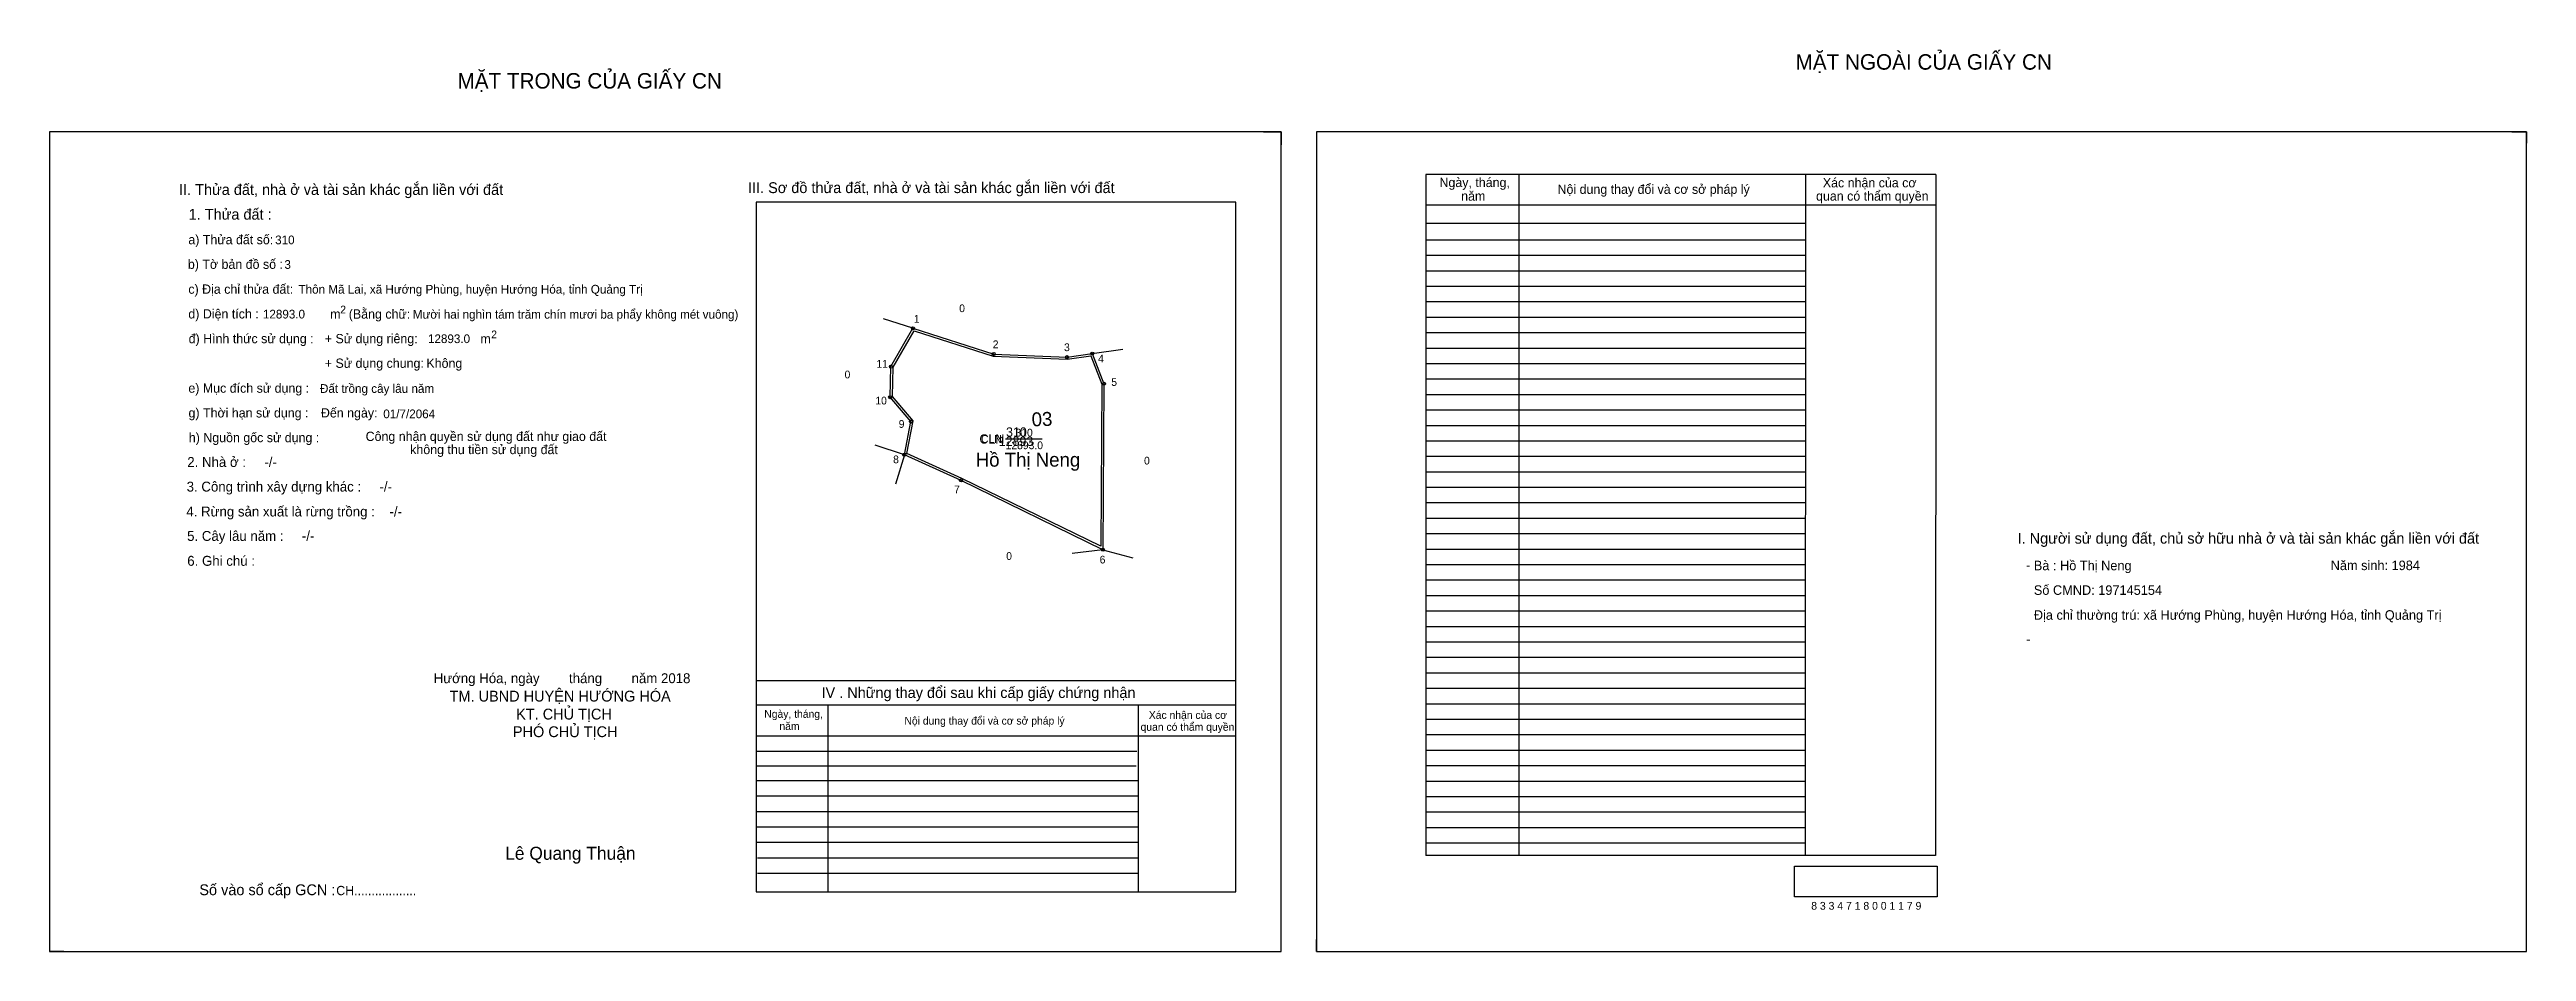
# Model space of a CAD drawing. Extents: x 534163 to 537674, y 1846017 to 1846617.
# Drawn here: x 536072 to 537674, y 1846034 to 1846617 of the extents above.
import ezdxf

# ---------------------------------------------------------------- set-up
doc = ezdxf.new("R2010")
doc.units = 0
for name, color, linetype in [('Default', 7, 'Continuous'), ('Level 10', 7, 'Continuous'), ('Level 11', 7, 'Continuous'), ('Level 13', 7, 'Continuous'), ('Level 2', 7, 'Continuous'), ('Level 27', 7, 'Continuous'), ('Level 3', 7, 'Continuous'), ('Level 36', 7, 'Continuous'), ('Level 4', 7, 'Continuous'), ('Level 5', 7, 'Continuous'), ('Level 55', 7, 'Continuous'), ('Level 6', 7, 'Continuous'), ('Level 7', 7, 'Continuous'), ('Level 8', 7, 'Continuous'), ('Level 9', 7, 'Continuous')]:
    doc.layers.add(name, color=color, linetype=linetype)

msp = doc.modelspace()

# ---------------------------------------------------------------- linework, layer by layer
at = {"layer": 'Level 10'}
for p, q in [((536857.2, 1846563.7), (536868.5, 1846563.7)), ((536868.5, 1846563.7), (536868.5, 1846555.3)), ((537664, 1846563.7), (537673.6, 1846563.7)), ((537673.6, 1846563.7), (537673.6, 1846556.3)), ((536072.4, 1846041.5), (536072.4, 1846033.7)), ((536891.3, 1846033.7), (536891.3, 1846041.5)), ((536081.6, 1846033.7), (536072.4, 1846033.7)), ((536891.3, 1846033.7), (536898.4, 1846033.7))]:
    msp.add_line(p, q, dxfattribs=at)
for points in [[(536072.4, 1846033.7), (536868.5, 1846033.7), (536868.5, 1846563.7), (536072.4, 1846563.7)], [(536891.3, 1846033.7), (537673.6, 1846033.7), (537673.6, 1846563.7), (536891.3, 1846563.7)], [(536630.5, 1846436.7), (536682.7, 1846420), (536730.1, 1846418), (536746.4, 1846420.3), (536754, 1846400.8), (536753.3, 1846293.5), (536661.6, 1846338.3), (536625, 1846354.9), (536629.2, 1846376.4), (536615.8, 1846392.1), (536616.3, 1846411.9)], [(536631.2, 1846435), (536682.4, 1846418.6), (536730.2, 1846416.6), (536745.5, 1846418.8), (536752.6, 1846400.5), (536752, 1846295.7), (536662.2, 1846339.5), (536626.6, 1846355.7), (536630.7, 1846376.8), (536617.2, 1846392.6), (536617.7, 1846411.5)]]:
    msp.add_lwpolyline(points, close=True, dxfattribs=at)
at = {"layer": 'Level 11'}
for centre in [(536630.5, 1846436.7), (536630.5, 1846436.7), (536616.3, 1846411.9), (536682.7, 1846420), (536730.1, 1846418), (536746.4, 1846420.3), (536615.8, 1846392.1), (536754, 1846400.8), (536629.2, 1846376.4), (536625, 1846354.9), (536661.6, 1846338.3), (536753.3, 1846293.5)]:
    msp.add_circle(centre, 1, dxfattribs=at)
at = {"layer": 'Level 13'}
msp.add_line((536691.1, 1846365.1), (536703.9, 1846365.1), dxfattribs=at)
at = {"layer": 'Level 27'}
for p, q in [((536630.5, 1846436.7), (536611.5, 1846442.8)), ((536746.4, 1846420.3), (536766.2, 1846423.2)), ((536625, 1846354.9), (536606, 1846361.1)), ((536625, 1846354.9), (536619.2, 1846335.8)), ((536753.3, 1846293.5), (536733.5, 1846291.1)), ((536753.3, 1846293.5), (536772.6, 1846288.2))]:
    msp.add_line(p, q, dxfattribs=at)
at = {"layer": 'Level 6'}
msp.add_lwpolyline([(537200.3, 1846088.8), (537292.6, 1846088.8), (537292.6, 1846069), (537200.3, 1846069)], close=True, dxfattribs=at)
at = {"layer": 'Level 7'}
for p, q in [((537207.3, 1846493.7), (536962.1, 1846493.7)), ((537207.3, 1846483.7), (536962.1, 1846483.7)), ((537207.3, 1846473.7), (536962.1, 1846473.7)), ((537207.3, 1846463.7), (536962.1, 1846463.7)), ((537207.3, 1846453.7), (536962.1, 1846453.7)), ((537207.3, 1846443.7), (536962.1, 1846443.7)), ((537207.3, 1846433.7), (536962.1, 1846433.7)), ((537207.3, 1846423.7), (536962.1, 1846423.7)), ((537207.3, 1846413.7), (536962.1, 1846413.7)), ((537207.3, 1846403.7), (536962.1, 1846403.7)), ((537207.3, 1846393.7), (536962.1, 1846393.7)), ((537207.3, 1846383.7), (536962.1, 1846383.7)), ((537207.3, 1846373.7), (536962.1, 1846373.7)), ((537207.3, 1846363.7), (536962.1, 1846363.7)), ((537207.3, 1846353.7), (536962.1, 1846353.7)), ((537207.3, 1846343.7), (536962.1, 1846343.7)), ((537207.3, 1846333.7), (536962.1, 1846333.7)), ((537207.3, 1846323.7), (536962.1, 1846323.7)), ((537207.3, 1846313.7), (536962.1, 1846313.7)), ((537207.3, 1846303.7), (536962.1, 1846303.7)), ((537207.3, 1846293.7), (536962.1, 1846293.7)), ((537207.3, 1846283.7), (536962.1, 1846283.7)), ((537207.3, 1846273.7), (536962.1, 1846273.7)), ((537207.3, 1846263.7), (536962.1, 1846263.7)), ((537207.3, 1846253.7), (536962.1, 1846253.7)), ((537207.3, 1846243.7), (536962.1, 1846243.7)), ((537207.3, 1846233.7), (536962.1, 1846233.7)), ((537207.3, 1846223.7), (536962.1, 1846223.7)), ((537207.3, 1846213.7), (536962.1, 1846213.7)), ((537207.3, 1846203.7), (536962.1, 1846203.7)), ((537207.3, 1846193.7), (536962.1, 1846193.7)), ((537207.3, 1846183.7), (536962.1, 1846183.7)), ((537207.3, 1846173.7), (536962.1, 1846173.7)), ((536775.3, 1846163), (536529.2, 1846163)), ((536774.8, 1846153.5), (536529.2, 1846153.5)), ((537207.3, 1846163.7), (536962.1, 1846163.7)), ((537207.3, 1846153.7), (536962.1, 1846153.7)), ((536776.1, 1846144.1), (536529.2, 1846144.1)), ((537207.3, 1846143.7), (536962.1, 1846143.7)), ((536776.1, 1846134.1), (536529.2, 1846134.1)), ((536776.1, 1846124.1), (536529.2, 1846124.1)), ((537207.3, 1846133.7), (536962.1, 1846133.7)), ((537207.3, 1846123.7), (536962.1, 1846123.7)), ((536776.1, 1846114.1), (536529.2, 1846114.1)), ((536776.1, 1846104.1), (536529.2, 1846104.1)), ((537207.3, 1846113.7), (536962.1, 1846113.7)), ((537207.3, 1846103.7), (536962.1, 1846103.7)), ((536776.1, 1846094.1), (536530, 1846094.1)), ((536776.1, 1846084.1), (536530, 1846084.1))]:
    msp.add_line(p, q, dxfattribs=at)
at = {"layer": 'Level 8'}
for p, q in [((537291.7, 1846536.2), (536962.1, 1846536.2)), ((536962.1, 1846536.2), (536962.1, 1846095.7)), ((537022.1, 1846536.2), (537022.1, 1846095.7)), ((537207.5, 1846536), (537207.3, 1846095.7)), ((537291.7, 1846536.2), (537291.6, 1846095.7)), ((536839.2, 1846518.3), (536529.2, 1846518.3)), ((536529.2, 1846518.3), (536529.2, 1846072.3)), ((536839.2, 1846072.3), (536839.2, 1846518.3)), ((537291.7, 1846516.2), (536962.1, 1846516.2)), ((537207.3, 1846504.4), (536962.1, 1846504.4)), ((536839.2, 1846208.7), (536529.2, 1846208.7)), ((536839.2, 1846193), (536529.2, 1846193)), ((536575.4, 1846193), (536575.4, 1846072.3)), ((536776.1, 1846193), (536776.1, 1846072.3)), ((536839.2, 1846173), (536529.2, 1846173)), ((537291.6, 1846095.7), (536962.1, 1846095.7)), ((536529.2, 1846072.3), (536839.2, 1846072.3))]:
    msp.add_line(p, q, dxfattribs=at)
at = {"layer": 'Level 9'}
msp.add_line((536690.4, 1846365.1), (536714.1, 1846365.1), dxfattribs=at)

# ---------------------------------------------------------------- texts
at = {"layer": 'Default'}
for s, p in [('e) Mục đích sử dụng :', (536162.1, 1846395)), ('g) Thời hạn sử dụng :', (536162.2, 1846379)), ('Đến ngày:', (536247.8, 1846379)), ('h) Nguồn gốc sử dụng :', (536162.4, 1846363)), ('Công nhận quyền sử dụng đất như giao đất', (536276.7, 1846363.8)), ('không thu tiền sử dụng đất', (536305.5, 1846355.3))]:
    msp.add_text(s, height=6, dxfattribs=at).set_placement(p)
at = {"layer": 'Level 13'}
for s, p in [('CLN', (536674.5, 1846362.6)), ('12893.0', (536690.4, 1846358.5)), ('310', (536696.8, 1846366.7))]:
    msp.add_text(s, height=5, dxfattribs=at).set_placement(p)
at = {"layer": 'Level 2'}
msp.add_text('Hồ Thị Neng', height=9, dxfattribs=at).set_placement((536671.1, 1846347.2))
at = {"layer": 'Level 3'}
msp.add_text('CLN', height=6, dxfattribs=at).set_placement((536673.5, 1846362.1))
at = {"layer": 'Level 36'}
for p in [(536660.4, 1846447.1), (536586.3, 1846404.3), (536779.9, 1846348.6), (536690.8, 1846286.9)]:
    msp.add_text('0', height=5, dxfattribs=at).set_placement(p)
at = {"layer": 'Level 4'}
msp.add_text('310', height=6, dxfattribs=at).set_placement((536690.7, 1846366.6))
at = {"layer": 'Level 5'}
msp.add_text('12893', height=6, dxfattribs=at).set_placement((536686, 1846360.6))
at = {"layer": 'Level 55'}
for s, height, p in [('1', 0.8, (536630.3, 1846436.7)), ('0', 0.22, (536630.5, 1846436.5)), ('0', 0.22, (536630.5, 1846436.5)), ('0', 0.22, (536630.5, 1846436.5)), ('11', 0.8, (536615.8, 1846411.9)), ('0', 0.22, (536616.2, 1846411.7)), ('0', 0.22, (536616.2, 1846411.7)), ('2', 0.8, (536682.4, 1846420)), ('0', 0.22, (536682.6, 1846419.8)), ('3', 0.8, (536729.9, 1846418)), ('0', 0.22, (536730, 1846417.8)), ('4', 0.8, (536746.1, 1846420.3)), ('0', 0.22, (536746.3, 1846420.1)), ('0', 0.22, (536746.3, 1846420.1)), ('10', 0.8, (536615.2, 1846392.1)), ('0', 0.22, (536615.7, 1846391.8)), ('0', 0.22, (536615.7, 1846391.8)), ('5', 0.8, (536753.7, 1846400.8)), ('0', 0.22, (536753.9, 1846400.6)), ('9', 0.8, (536628.9, 1846376.4)), ('0', 0.22, (536629.1, 1846376.2)), ('0', 0.22, (536629.1, 1846376.2)), ('8', 0.8, (536624.7, 1846354.9)), ('0', 0.22, (536624.9, 1846354.7)), ('0', 0.22, (536624.9, 1846354.7)), ('0', 0.22, (536624.9, 1846354.7)), ('0', 0.22, (536624.9, 1846354.7)), ('7', 0.8, (536661.3, 1846338.3)), ('0', 0.22, (536661.5, 1846338)), ('0', 0.22, (536661.5, 1846338)), ('6', 0.8, (536753.1, 1846293.5)), ('0', 0.22, (536753.3, 1846293.3)), ('0', 0.22, (536753.3, 1846293.3)), ('0', 0.22, (536753.3, 1846293.3))]:
    msp.add_text(s, height=height, dxfattribs=at).set_placement(p)
at = {"layer": 'Level 6'}
for s, height, p in [('310', 5.63, (536218.2, 1846491)), ('3', 5.63, (536224.2, 1846475.1)), ('Thôn Mã Lai, xã Hướng Phùng, huyện Hướng Hóa, tỉnh Quảng Trị', 5.64, (536233.3, 1846459.1)), ('12893.0', 5.63, (536210.3, 1846443)), ('Mười hai nghìn tám trăm chín mươi ba phẩy không mét vuông)', 5.632, (536307.2, 1846442.9)), ('12893.0', 5.63, (536317, 1846427.1)), ('Đất trồng cây lâu năm', 5.64, (536247.2, 1846394.9)), ('01/7/2064', 5.64, (536288.1, 1846378.5)), ('Bà : Hồ Thị Neng', 6.16, (537355.1, 1846280.2)), ('Năm sinh: 1984', 6.16, (537547, 1846280.3)), ('Số CMND: 197145154', 6.16, (537355.1, 1846264.3)), ('Địa chỉ thường trú: xã Hướng Phùng, huyện Hướng Hóa, tỉnh Quảng Trị', 6.16, (537355.1, 1846248.2)), ('8 3 3 4 7 1 8 0 0 1 1 7 9', 5.04, (537211.2, 1846060.7))]:
    msp.add_text(s, height=height, dxfattribs=at).set_placement(p)
at = {"layer": 'Level 7'}
for s, height, p in [('MẶT NGOÀI CỦA GIẤY CN', 10, (537201.1, 1846603.9)), ('MẶT TRONG CỦA GIẤY CN', 10, (536336.1, 1846591.7)), ('II. Thửa đất, nhà ở và tài sản khác gắn liền với đất', 7, (536156.1, 1846522.9)), ('III. Sơ đồ thửa đất, nhà ở và tài sản khác gắn liền với đất', 7, (536523.9, 1846524.1)), ('Ngày, tháng,', 6, (536970.9, 1846528)), ('năm', 6, (536984.9, 1846519.2)), ('Nội dung thay đổi và cơ sở pháp lý', 6, (537047.2, 1846523.6)), (' quan có thẩm quyền', 6, (537212.1, 1846519.2)), ('Xác nhận của cơ', 6, (537218.7, 1846527.8)), ('1. Thửa đất :', 7, (536162.3, 1846506.9)), ('a) Thửa đất số:', 6, (536162.1, 1846491)), ('b) Tờ bản đồ số :', 6, (536161.8, 1846475.1)), ('c) Địa chỉ thửa đất:', 6, (536162.1, 1846459)), ('d) Diện tích :', 6, (536162.1, 1846443)), ('m', 6, (536253.8, 1846442.9)), ('2', 5, (536260.3, 1846446.3)), ('(Bằng chữ:', 6, (536265.8, 1846442.9)), ('đ) Hình thức sử dụng :', 6, (536162.3, 1846427)), ('+ Sử dụng riêng:', 6, (536250.3, 1846427)), ('m', 6, (536350.9, 1846426.9)), ('2', 5, (536357.9, 1846430.2)), ('+ Sử dụng chung:', 6, (536250.3, 1846411.1)), ('Không', 6, (536316, 1846411.1)), ('2. Nhà ở :     -/-', 6.4, (536161.4, 1846347)), ('3. Công trình xây dựng khác :     -/-', 6.4, (536161, 1846331.1)), ('4. Rừng sản xuất là rừng trồng :    -/-', 6.4, (536160.8, 1846315)), ('5. Cây lâu năm :     -/-', 6.4, (536161.3, 1846299.2)), ('I. Người sử dụng đất, chủ sở hữu nhà ở và tài sản khác gắn liền với đất', 7, (537344.6, 1846297.4)), ('6. Ghi chú :', 6.4, (536161.4, 1846283.1)), ('-', 6.4, (537350, 1846280.4)), ('-', 6.4, (537350.1, 1846232.5)), ('Hướng Hóa, ngày        tháng        năm 2018', 6.4, (536320.7, 1846207.2)), ('TM. UBND HUYỆN HƯỚNG HÓA', 7, (536331, 1846195.3)), ('IV . Những thay đổi sau khi cấp giấy chứng nhận', 7, (536571.4, 1846197.6)), ('KT. CHỦ TỊCH', 7, (536374, 1846183.7)), ('Ngày, tháng,', 5, (536534.4, 1846184.8)), ('Nội dung thay đổi và cơ sở pháp lý', 5, (536625, 1846180.4)), ('Xác nhận của cơ', 5, (536783, 1846184.1)), ('PHÓ CHỦ TỊCH', 7, (536371.9, 1846172.3)), ('năm', 5, (536544.2, 1846176.9)), (' quan có thẩm quyền', 5, (536775.8, 1846176.4)), ('Lê Quang Thuận', 8.4, (536366.9, 1846093)), ('Số vào sổ cấp GCN :', 7, (536169.2, 1846070.1)), ('CH..................', 6, (536257.7, 1846070.1))]:
    msp.add_text(s, height=height, dxfattribs=at).set_placement(p)
msp.add_text('03', height=9, rotation=2, dxfattribs=at).set_placement((536707.4, 1846373.2))
at = {"layer": 'Level 9'}
for s, p in [('1', (536631.1, 1846440.3)), ('2', (536682.1, 1846423.8)), ('3', (536728.2, 1846421.9)), ('11', (536606.9, 1846411.2)), ('4', (536750.2, 1846414.6)), ('10', (536606.2, 1846387.4)), ('5', (536758.7, 1846399.4)), ('9', (536621.3, 1846372.3)), ('8', (536617.7, 1846349.4)), ('7', (536657.1, 1846330)), ('6', (536751.2, 1846284.6))]:
    msp.add_text(s, height=5, dxfattribs=at).set_placement(p)

doc.saveas('drawing.dxf')
